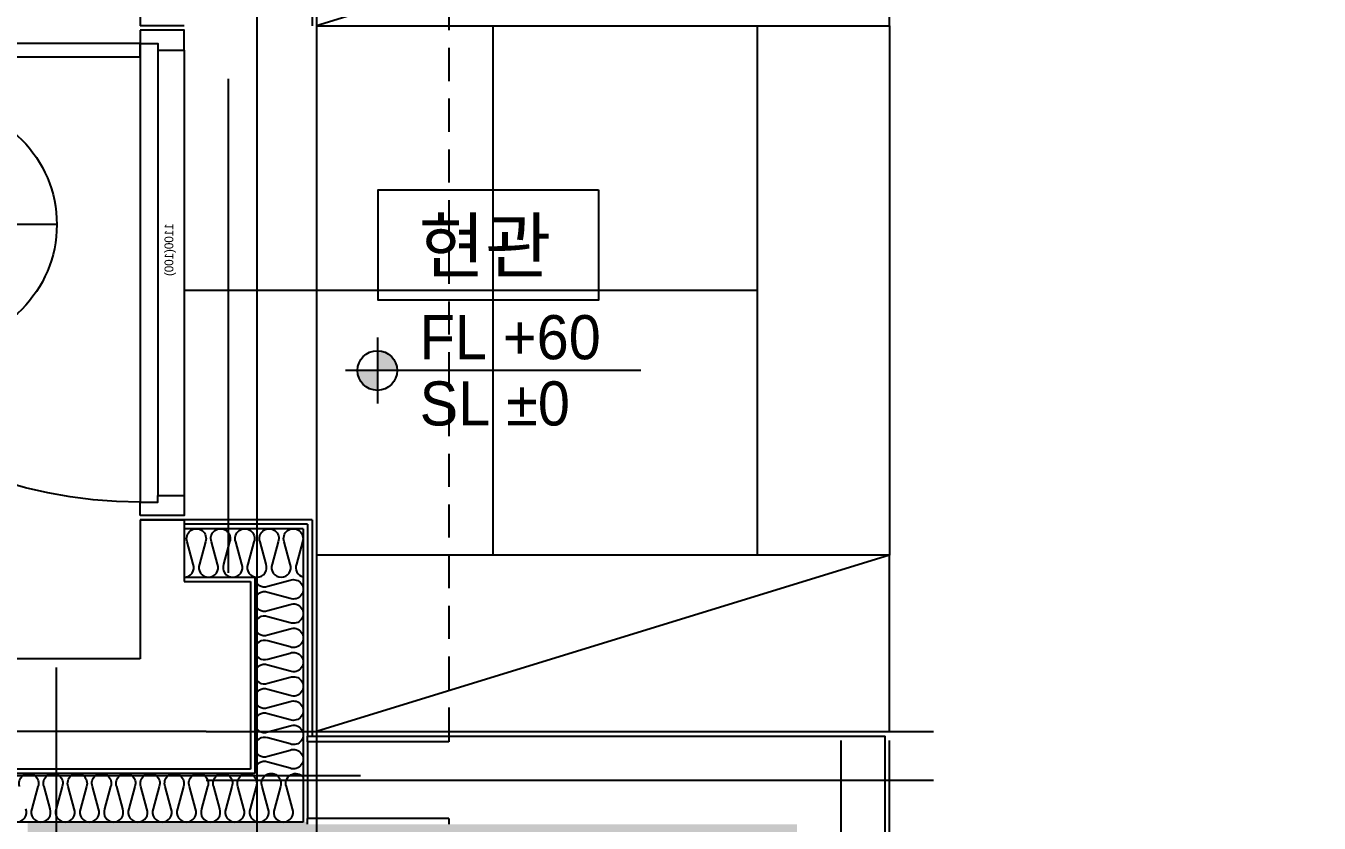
# Model space of a CAD drawing. Header units: millimetres. Extents: x -24416 to 92204, y -190080 to 23760.
# Drawn here: x 63030 to 65964, y -11665 to -9857 of the extents above; entities that cross this region are included whole.
import ezdxf
from ezdxf.enums import TextEntityAlignment as Align
from ezdxf.xclip import XClip

# ---------------------------------------------------------------- set-up
doc = ezdxf.new("R2010")
doc.units = ezdxf.units.MM
doc.header["$LTSCALE"] = 50
doc.header["$XCLIPFRAME"] = 0
for name, pattern in [('AUDIT_D_220706163347-0', [0]), ('CEN', [62, 60, -1, 0, -1]), ('HID', [2.3, 1.5, -0.8])]:
    doc.linetypes.add(name, pattern=pattern)
for name, color, linetype in [('A-SOL252', 252, 'Continuous'), ('A-레벨', 7, 'AUDIT_D_220706163347-0'), ('A-창호부호', 4, 'Continuous'), ('CEN_CON', 1, 'CEN'), ('CONC', 2, 'Continuous'), ('dan1', 7, 'HID'), ('DOOR', 4, 'Continuous'), ('ELE4', 4, 'Continuous'), ('FUR', 4, 'Continuous'), ('INS', 8, 'Continuous'), ('WAL_DRY', 7, 'Continuous'), ('바닥타일', 8, 'Continuous'), ('실명', 3, 'AUDIT_D_220706163347-0'), ('실명박스', 7, 'AUDIT_D_220706163347-0')]:
    doc.layers.add(name, color=color, linetype=linetype)
for name, color, linetype, plot in [('AA-XXXX-MC', 153, 'AUDIT_D_220706163347-0', False), ('MC', 135, 'Continuous', False), ('X - 단위세대$0$0_임시', 134, 'Continuous', False)]:
    doc.layers.add(name, color=color, linetype=linetype, plot=plot)
doc.styles.add('HAUD01', font='Dotum.ttf')
doc.styles.add('HAUD02', font='Dotum.ttf', dxfattribs={"width": 0.8})

# ---------------------------------------------------------------- blocks, each defined once
blk = doc.blocks.new('FSD-1100(100)')
at = {"layer": 'DOOR'}
for p, q in [((30, 100), (1070, 100)), ((45, 60), (1055, 60)), ((45, 0), (1055, 0))]:
    blk.add_line(p, q, dxfattribs=at)
blk.add_lwpolyline([(30, 100), (30, 1140), (60, 1140), (60, 100), (30, 100)], dxfattribs=at)
for points in [[(0, 100), (30, 100), (30, 60), (45, 60), (45, 0), (0, 0)], [(1100, 100), (1070, 100), (1070, 60), (1055, 60), (1055, 0), (1100, 0)]]:
    blk.add_lwpolyline(points, close=True, dxfattribs=at)
blk.add_arc((30, 100), 1040, 0, 90, dxfattribs=at)
at = {"layer": 'X - 단위세대$0$0_임시'}
for p, q in [((-10, 0), (-10, 100)), ((1110, 0), (1110, 100))]:
    blk.add_line(p, q, dxfattribs=at)
at = {"layer": 'X - 단위세대$0$0_임시', "style": 'HAUD02'}
blk.add_text('1100(100)', height=20, dxfattribs=at).set_placement((497.5, 32.2), align=Align.MIDDLE)
blk = doc.blocks.new('U-76B(확장)', base_point=(4647231.1, 20750.39))
at = {"layer": 'A-SOL252'}
h = blk.add_hatch(dxfattribs=at)
h.set_pattern_fill('DASH', color=256, scale=10, style=0)
h.set_pattern_definition([(9e-15, (231115.794, 390661.873), (31.75, 31.75), [31.75, -31.75])])
h.paths.add_polyline_path([(14460, 7910), (14460, 5370), (15030, 5370), (15030, 7910)])
h.paths.add_polyline_path([(14370, 7735), (14370, 7910), (12737.5, 7910), (12737.5, 7735)])
h.paths.add_polyline_path([(12675, 6665), (12675, 7910), (12180, 7910), (12180, 6665)])
h.paths.add_polyline_path([(6170, 960), (6170, 200), (5010, 200), (5010, 960)])
h.paths.add_polyline_path([(7865, 7225), (7865, 6790), (6845, 6790), (6845, 7225), (7745, 7225), (7745, 8535), (7870, 8535), (7870, 7900), (7865, 7900)])
at = {"layer": 'CEN_CON'}
for p, q in [((7975, 7780), (7975, 10535)), ((7965, 8130), (7965, 6480)), ((12890, 8015), (7670, 8015)), ((-300, 6690), (8055, 6690))]:
    blk.add_line(p, q, dxfattribs=at)
at = {"layer": 'CONC'}
for p, q in [((7990, 8030), (7990, 10550)), ((8240, 8280), (8240, 10535)), ((8555, 8280), (8240, 8280)), ((8555, 8280), (8555, 8180)), ((15030, 8280), (9675, 8280)), ((8555, 8180), (8415, 8180)), ((8415, 8180), (8415, 8030)), ((8415, 8030), (7990, 8030)), ((7878, 7580), (7878, 7900)), ((8052, 7900), (7878, 7900)), ((8052, 7580), (8052, 7900)), ((7878, 7580), (7865, 7580)), ((8065, 7580), (8052, 7580)), ((8065, 7580), (8065, 6590)), ((5190, 6590), (8065, 6590))]:
    blk.add_line(p, q, dxfattribs=at)
at = {"layer": 'dan1'}
blk.add_line((15030, 7580), (8065, 7580), dxfattribs=at)
at = {"layer": 'ELE4'}
for p, q in [((9675, 6880), (8475, 6880)), ((9675, 6580), (8475, 6580))]:
    blk.add_line(p, q, dxfattribs=at)
at = {"layer": 'FUR'}
for points in [[(8475, 6580), (8475, 7880), (8075, 7880), (8075, 6580), (8475, 6580), (8075, 7880)], [(10075, 6580), (10075, 7880), (9675, 7880), (9675, 6580), (10075, 6580), (9675, 7880)]]:
    blk.add_lwpolyline(points, dxfattribs=at)
at = {"layer": 'INS'}
for p, q in [((7980, 8020), (7980, 10540)), ((7870, 7910), (7870, 10430)), ((8425, 8180), (8425, 8020)), ((8535, 7910), (8535, 8180)), ((8425, 8020), (7980, 8020)), ((7865, 7900), (7878, 7900)), ((8535, 7910), (7870, 7910)), ((8052, 7900), (8065, 7900)), ((8065, 7900), (8065, 7580))]:
    blk.add_line(p, q, dxfattribs=at)
for points in [[(7870, 8560, 0.5248557), (7899.81, 8539.43)], [(7950.19, 8553.07, -1.4491979), (7950.19, 8511.93), (7899.81, 8525.57, 0.5248557), (7870, 8505, 0.5248557), (7899.81, 8484.43), (7950.19, 8498.07, -1.4491979), (7950.19, 8456.93), (7899.81, 8470.57, 0.5248557), (7870, 8450, 0.5248557), (7899.81, 8429.43), (7950.19, 8443.07, -1.4491979), (7950.19, 8401.93), (7899.81, 8415.57, 0.5248557), (7870, 8395, 0.5248557), (7899.81, 8374.43), (7950.19, 8388.07, -1.4491979), (7950.19, 8346.93), (7899.81, 8360.57, 0.5248557), (7870, 8340, 0.5248557), (7899.81, 8319.43), (7950.19, 8333.07, -1.4491979), (7950.19, 8291.93), (7899.81, 8305.57, 0.5248557), (7870, 8285, 0.5248557), (7899.81, 8264.43), (7950.19, 8278.07, -1.4491979), (7950.19, 8236.93), (7899.81, 8250.57, 0.5248557), (7870, 8230, 0.5248557), (7899.81, 8209.43), (7950.19, 8223.07, -1.4491979), (7950.19, 8181.93), (7899.81, 8195.57, 0.5248557), (7870, 8175, 0.5248557), (7899.81, 8154.43), (7950.19, 8168.07, -1.4491979), (7950.19, 8126.93), (7899.81, 8140.57, 0.5248557), (7870, 8120, 0.5248557), (7899.81, 8099.43), (7950.19, 8113.07, -1.4491979), (7950.19, 8071.93), (7899.81, 8085.57, 0.5248557), (7870, 8065, 0.5248557), (7899.81, 8044.43), (7950.19, 8058.07, -1.4491979), (7950.19, 8016.93), (7899.81, 8030.57, 0.5248557), (7870, 8010, 0.5248557), (7899.81, 7989.43), (7950.19, 8003.07, -1.4491979), (7950.19, 7961.93), (7899.81, 7975.57, 0.5248557), (7870, 7955, 0.5248557), (7899.81, 7934.43), (7950.19, 7948.07, -0.8652887), (7971.33, 7910, -0.8652887)], [(8425, 8180, 0.5248557), (8454.81, 8159.43), (8505.19, 8173.07, -1.4491979), (8505.19, 8131.93), (8454.81, 8145.57, 0.5248557), (8425, 8125, 0.5248557), (8454.81, 8104.43), (8505.19, 8118.07, -1.4491979), (8505.19, 8076.93), (8454.81, 8090.57, 0.5248557), (8425, 8070, 0.5248557), (8454.81, 8049.43), (8505.19, 8063.07, -1.4491979), (8505.19, 8021.93), (8454.81, 8035.57, 0.5248557), (8425, 8015, 0.5248557), (8454.81, 7994.43), (8505.19, 8008.07, -1.4491979), (8505.19, 7966.93), (8454.81, 7980.57, 0.5248557), (8425, 7960, 0.5248557), (8454.81, 7939.43), (8505.19, 7953.07, -1.4491979), (8505.19, 7911.93), (8454.81, 7925.57, 0.4538177), (8425.58, 7910, 0.4538177)], [(8425, 8020, 0.5248557), (8404.43, 7990.19), (8418.07, 7939.81, -1.4491979), (8376.93, 7939.81), (8390.57, 7990.19, 0.5248557), (8370, 8020, 0.5248557), (8349.43, 7990.19), (8363.07, 7939.81, -1.4491979), (8321.93, 7939.81), (8335.57, 7990.19, 0.5248557), (8315, 8020, 0.5248557), (8294.43, 7990.19), (8308.07, 7939.81, -1.4491979), (8266.93, 7939.81), (8280.57, 7990.19, 0.5248557), (8260, 8020, 0.5248557), (8239.43, 7990.19), (8253.07, 7939.81, -1.4491979), (8211.93, 7939.81), (8225.57, 7990.19, 0.5248557), (8205, 8020, 0.5248557), (8184.43, 7990.19), (8198.07, 7939.81, -1.4491979), (8156.93, 7939.81), (8170.57, 7990.19, 0.5248557), (8150, 8020, 0.5248557), (8129.43, 7990.19), (8143.07, 7939.81, -1.4491979), (8101.93, 7939.81), (8115.57, 7990.19, 0.5248557), (8095, 8020, 0.5248557), (8074.43, 7990.19), (8088.07, 7939.81, -1.4491979), (8046.93, 7939.81), (8060.57, 7990.19, 0.5248557), (8040, 8020, 0.5248557), (8019.43, 7990.19), (8033.07, 7939.81, -1.4491979), (7991.93, 7939.81), (8005.57, 7990.19, 0.5248557), (7985, 8020)]]:
    blk.add_lwpolyline(points, format="xyb", dxfattribs=at)
at = {"layer": 'MC'}
for p, q in [((5080, 8470), (8220, 8470)), ((8075, 8130), (8075, 6480)), ((12880, 7880), (7670, 7880)), ((-300, 6580), (8055, 6580))]:
    blk.add_line(p, q, dxfattribs=at)
at = {"layer": 'WAL_DRY'}
for p, q in [((8545, 7900), (8545, 8180)), ((8555, 7890), (8555, 8180)), ((8545, 7900), (8065, 7900)), ((8555, 7890), (8065, 7890)), ((10085, 7890), (9675, 7890))]:
    blk.add_line(p, q, dxfattribs=at)
at = {"layer": '바닥타일'}
for p, q in [((9075, 6880), (9075, 8180)), ((9555, 8080), (8435, 8080)), ((9675, 7480), (8475, 7480))]:
    blk.add_line(p, q, dxfattribs=at)
at = {"layer": 'DOOR', "extrusion": (0, 0, -1), "zscale": -1}
blk.add_blockref('FSD-1100(100)', (-9665, 8180), dxfattribs=at)
blk = doc.blocks.new('A$C4D377245')
at = {"layer": 'A-창호부호'}
blk.add_line((675.4, 345), (14.6, 345), dxfattribs=at)
blk.add_circle((345, 345), 330.4, dxfattribs=at)
blk = doc.blocks.new('A$Cb33ca4a3')
at = {"layer": 'A-레벨'}
h = blk.add_hatch(color=256, dxfattribs=at)
h.paths.add_polyline_path([(63827.1, -34443.5), (63827.1, -34398.5), (63782.1, -34398.5, 0.414214)])
h.paths.add_polyline_path([(63827.1, -34353.5), (63827.1, -34398.5), (63872.1, -34398.5, 0.414214)])
for p, q in [((63827.1, -34323.5), (63827.1, -34473.5)), ((64424.8, -34398.5), (63755.1, -34398.5))]:
    blk.add_line(p, q, dxfattribs=at)
blk.add_circle((63827.1, -34398.5), 45, dxfattribs=at)
at = {"layer": 'A-레벨', "color": 4, "style": 'HAUD01'}
for s, p in [('FL +60', (63923.1, -34372.9)), ('SL %%P0', (63923.1, -34523.1))]:
    blk.add_text(s, height=100, dxfattribs=at).set_placement(p)

msp = doc.modelspace()

# ---------------------------------------------------------------- linework, layer by layer
at = {"layer": 'AA-XXXX-MC'}
msp.add_line((63439, -11457.1), (59628.8, -11457.1), dxfattribs=at)
at = {"layer": '실명박스'}
msp.add_lwpolyline([(64328.9, -10228.8), (64328.9, -10478.8), (63828.9, -10478.8), (63828.9, -10228.8)], close=True, dxfattribs=at)

# ---------------------------------------------------------------- block references
ref = msp.add_blockref('U-76B(확장)', (50818.6, 4627699), dxfattribs=dict(rotation=90))
XClip(ref).set_block_clipping_path([(-300, -300), (16026.5922833934, 11940.1364734633)])
at = {"layer": 'A-창호부호'}
msp.add_blockref('A$Cb33ca4a3', (0, 23760), dxfattribs=at)
at = {"layer": 'A-창호부호', "color": 6, "xscale": 0.8231884058332071, "yscale": 0.8231884058332071, "zscale": 0.8231884058332071}
msp.add_blockref('A$C4D377245', (62544, -10591.5), dxfattribs=at)

# ---------------------------------------------------------------- texts
at = {"layer": '실명', "style": 'HAUD01'}
msp.add_text('현관', height=120, dxfattribs=at).set_placement((64071.5, -10352.3), align=Align.MIDDLE)

doc.saveas('drawing.dxf')
